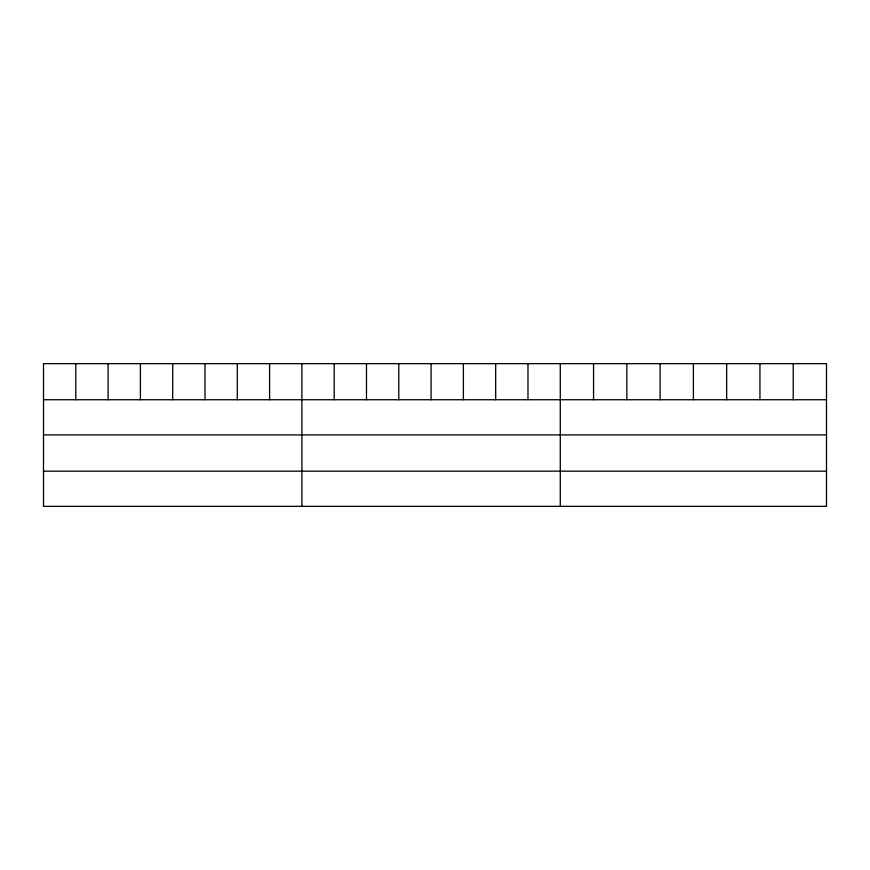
<?xml version="1.0" encoding="UTF-8"?>
<svg xmlns="http://www.w3.org/2000/svg" width="870" height="870" viewBox="0 0 870 870"><rect width="100%" height="100%" fill="white"/><g stroke="black" fill="none" stroke-linecap="round" stroke-linejoin="round"><path stroke-width="1.3" d="M826.5 434.913L826.5 363.66L43.5 363.66L43.5 506.34L826.5 506.34L826.5 434.913L43.5 434.913M43.5 399.732L826.5 399.732M43.5 471.159L826.5 471.159M793.222 363.66L793.222 399.732M759.945 363.66L759.945 399.732M726.668 363.66L726.668 399.732M693.39 363.66L693.39 399.732M660.112 363.66L660.112 399.732M626.835 363.66L626.835 399.732M593.557 363.66L593.557 399.732M560.28 363.66L560.28 506.34M527.981 363.66L527.981 399.732M495.682 363.66L495.682 399.732M463.384 363.66L463.384 399.732M431.085 363.66L431.085 399.732M398.786 363.66L398.786 399.732M366.487 363.66L366.487 399.732M334.189 363.66L334.189 399.732M301.89 363.66L301.89 506.34M269.591 363.66L269.591 399.732M237.292 363.66L237.292 399.732M204.994 363.66L204.994 399.732M172.695 363.66L172.695 399.732M140.396 363.66L140.396 399.732M108.097 363.66L108.097 399.732M75.799 363.66L75.799 399.732"/></g></svg>
